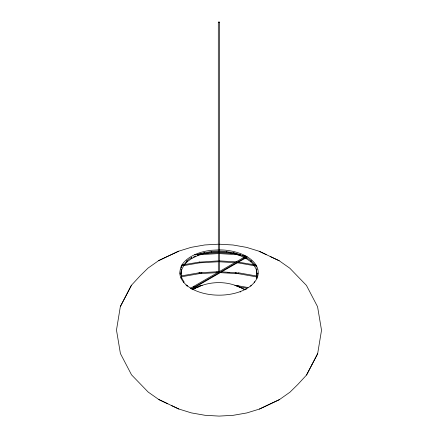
<?xml version="1.0" encoding="UTF-8"?>
<svg xmlns="http://www.w3.org/2000/svg" width="438" height="438" viewBox="0 0 438 438"><rect width="100%" height="100%" fill="white"/><g stroke="black" fill="none" stroke-linecap="round" stroke-linejoin="round"><path stroke-width="0.66" d="M218.305 22.502C219.619 20.679 220.281 23.575 218.305 22.502L218.305 272.458L219.334 272.628L219.657 271.938M199.542 262.132L218.201 260.906M226.561 251.647L233.815 252.721L240.555 254.806L245.269 257.04M238.568 273.038L221.579 271.839M181.02 274.287L181.294 270.306M181.474 267.656L181.611 265.663M181.025 274.237L181.299 270.262M181.48 267.613L181.611 265.625M200.664 253.816L202.038 253.64M236.903 254.237L236.92 254.626L219.542 253.624M238.179 286.178L238.157 285.795L247.952 287.514M199.739 286.594L199.569 285.762L202.23 285.614M199.18 272.786L199.175 273.109M218.206 244.207L204.743 244.962L191.16 247.339L178.633 251.193L171.537 254.522L158.638 260.632L148.055 268.078L140.165 275.814L131.438 285.264L120.351 306.556L116.481 330.049L120.417 353.548L131.542 374.857L148.197 392.076L158.824 399.544L178.814 409.01L191.357 412.892L204.962 415.279L219.109 416.1L233.246 415.306L246.84 412.935L259.367 409.081L279.373 399.648L289.945 392.196L297.835 384.46L306.551 375.01L311.911 364.755M181.042 269.534L180.987 268.987A0.679 0.542 19.1 0 1 181.54 269.031L181.808 269.365L180.817 273.898M256.433 278.234L257.21 273.4A0.679 0.553 0.1 0 1 257.719 273.4L257.993 273.701M306.551 375.01L317.649 353.718L321.519 330.23L317.572 306.72L306.447 285.417L289.803 268.204L279.187 260.736L259.181 251.264L246.643 247.388L233.038 244.995L219.553 244.212M237.051 254.243L236.958 254.588M180.795 277.982L181.064 277.692A0.679 0.542 -18.9 0 1 181.562 277.637L183.976 281.902L183.801 282.302M180.034 273.635L180.308 273.334A0.679 0.553 0.1 0 1 180.817 273.334L181.83 277.867L181.562 278.196M256.219 277.927L256.487 277.697A0.679 0.542 19.1 0 1 256.986 277.758L257.248 278.01M238.135 262.581L238.037 262.849L256.268 266.069M226.495 252.069L233.536 253.575L240.188 255.611M218.206 253.624L200.845 254.593L200.861 254.264M240.593 255.113L240.5 254.796A0.679 0.307 -68.9 0 0 240.188 255.047L240.101 255.606L244.141 257.522M238.086 262.116L238.009 262.849L236.701 262.784M238.086 285.932L237.998 286.627M256.444 265.658L256.504 266.085M192.205 289.261L192.047 288.932M238.102 262.077L256.071 265.132M238.102 285.894L234.839 285.603M181.786 269.441L183.949 265.297L183.703 264.897A0.679 0.515 35.7 0 0 183.232 264.782L183.057 265.193M254.692 265.417L254.527 264.804M131.438 285.264L120.351 306.556M311.955 364.608L317.649 353.718M254.954 265.214L254.752 264.842A0.679 0.509 -35.6 0 0 254.281 264.957L254.051 265.39L256.465 269.66M233.7 253.432L233.815 252.721M218.283 251.927L211.527 252.304L204.387 253.553L204.108 252.699L197.379 254.768L197.357 255.13M246.38 258.108L246.452 257.604L251.324 261.026L254.861 264.842M203.905 252.956L211.384 251.428L218.327 251.04M233.317 252.929L233.996 252.95M234.034 253.372L233.388 253.388M183.911 265.362L187.409 261.574L187.223 261.086A0.679 0.46 49.2 0 0 186.802 260.922L186.615 261.267M187.333 286.113L187.333 285.592A0.679 0.46 -49.1 0 0 186.867 285.751L186.818 285.79M251.209 261.502L251.352 261.053M204.42 253.536L197.828 255.573L192.074 258.3L191.964 257.747A0.679 0.394 60 0 0 191.603 257.539L191.603 258.102M204.519 253.367L203.911 253.378M186.643 260.971L191.466 257.571M197.357 254.785L197.461 254.768A0.679 0.307 68.9 0 1 197.746 255.009L197.746 255.573M219.772 271.346L245.921 256.214L246.846 256.728L246.846 257.248L244.108 258.863L192.304 288.801M191.784 289.107L191.784 288.582L246.846 256.728M190.864 288.587L190.864 288.067L218.6 272.025M256.964 269.6L256.964 269.036A0.679 0.542 -18.9 0 0 256.465 269.096L256.197 269.425L257.21 273.964M178.633 251.193L158.638 260.632M239.876 287.268C225.192 280.238 207.103 281.371 193.027 289.409L195.906 288.062M259.367 409.081L279.373 399.648M197.631 287.229L200.801 285.746M187.272 261.645L191.964 258.31A0.679 0.394 60 0 1 191.74 258.217M194.642 254.774L200.692 253.717M181.682 265.067L183.007 264.837M184.332 264.607L199.635 262.044M181.441 266.014L182.745 265.784M184.053 265.554L199.717 262.822L218.206 261.787M181.244 275.913L199.197 272.781L218.184 271.719M181.239 276.816L199.339 273.657L218.19 272.606M193.689 287.689L199.049 286.753M218.305 249.895L211.297 250.29A38.588 22.278 0 0 0 191.22 256.471A38.588 22.278 0 0 0 180.522 268.061L179.772 272.474A39.404 22.749 0 0 0 197.253 291.319A39.179 22.617 0 0 0 237.522 292.518A39.179 22.617 0 0 0 258.234 272.54A39.278 22.677 0 0 0 255.228 263.873A39.398 22.749 0 0 0 219.58 249.857M205.406 253.454L218.201 252.737M219.586 251.04L226.528 251.439L226.408 252.304L219.63 251.932M219.547 252.737L233.021 253.514M235.715 253.673L237.062 253.75M219.531 260.906L236.838 261.902M219.526 261.793L234.719 262.669M220.21 272.644L238.392 273.695L256.279 276.843M236.766 286.156L238.091 286.233M250.739 261.705L245.844 258.327L245.981 257.796A0.679 0.389 -60 0 1 246.342 257.588L246.419 257.593M237.582 254.741L240.248 255.212M242.252 255.562L246.922 256.383M257.183 276.093L238.529 272.814L238.387 273.684M238.688 286.786L246.736 288.204M254.281 265.521L250.552 261.628L250.739 261.141A0.679 0.46 -49.1 0 1 251.166 260.977L251.324 261.026M259.181 251.264L266.249 254.604M270.186 256.482L279.187 260.736M241.634 288.105L245.072 289.732M158.824 399.544L167.825 403.798M171.751 405.67L178.814 409.01M236.728 285.779L245.072 289.726M183.544 264.771L183.248 265.231M246.846 257.248L245.921 256.739L245.921 256.214M190.864 288.067L191.784 288.582M218.6 22.07L219.504 22.595L219.504 272.546M245.844 258.327L245.981 258.36A0.679 0.389 -60 0 0 246.298 258.19M199.197 272.781L199.268 273.558M183.976 281.902L183.746 281.771A0.679 0.509 -35.6 0 0 183.276 281.886M181.206 265.976L181.343 265.702M250.755 286.167L250.804 285.642A0.679 0.46 49.2 0 1 251.226 285.806M254.182 282.286L254.325 281.837A0.679 0.515 35.7 0 1 254.681 281.891M204.634 252.945L204.053 252.956M199.662 262.756L199.662 262.127M245.888 289.261L246.063 288.981A0.679 0.394 60 0 1 246.38 289.151M211.417 252.058L211.351 251.631M240.133 291.932L240.281 291.719A0.679 0.307 68.9 0 1 240.533 291.916M256.142 265.724L256.23 267.049M256.367 269.041L256.854 276.334M244.108 258.343L244.108 258.863M243.189 257.829L243.189 258.349M194.899 286.753L194.899 287.273M193.979 286.238L193.979 286.759M200.604 273.06A100.477 58.008 0 0 1 201.934 272.923M216.153 272.102A100.477 58.008 0 0 1 217.511 272.086M227.694 272.299A100.477 58.008 0 0 1 229.058 272.37M235.14 272.83A100.477 58.008 0 0 1 236.482 272.962M187.031 285.97A38.451 22.201 0 0 1 186.024 285.05M184.683 263.649A38.451 22.201 0 0 1 186.544 261.754M193.465 257.057A38.451 22.201 0 0 1 195.797 255.951M197.631 255.195A38.451 22.201 0 0 1 199.367 254.566M238.611 254.549A38.451 22.201 0 0 1 240.358 255.179"/></g></svg>
